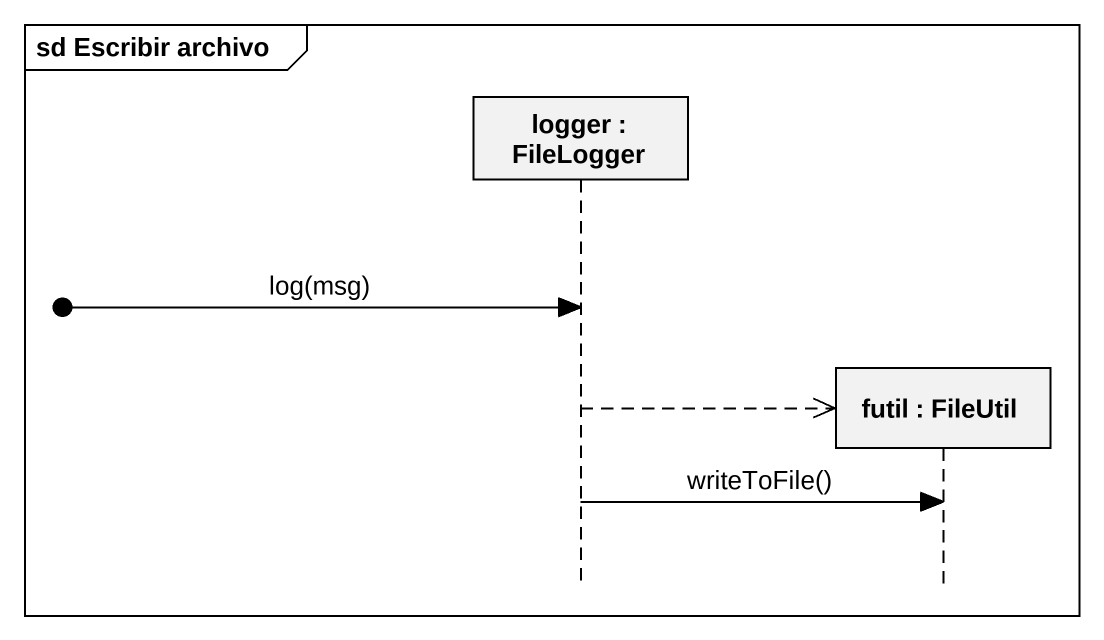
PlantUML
@startuml
mainframe sd Escribir archivo
hide footbox
participant "logger : FileLogger" as logger
participant "futil : FileUtil" as futil

[o-> logger : log(msg)
logger -->> futil **
logger -> futil : writeToFile()
@enduml
